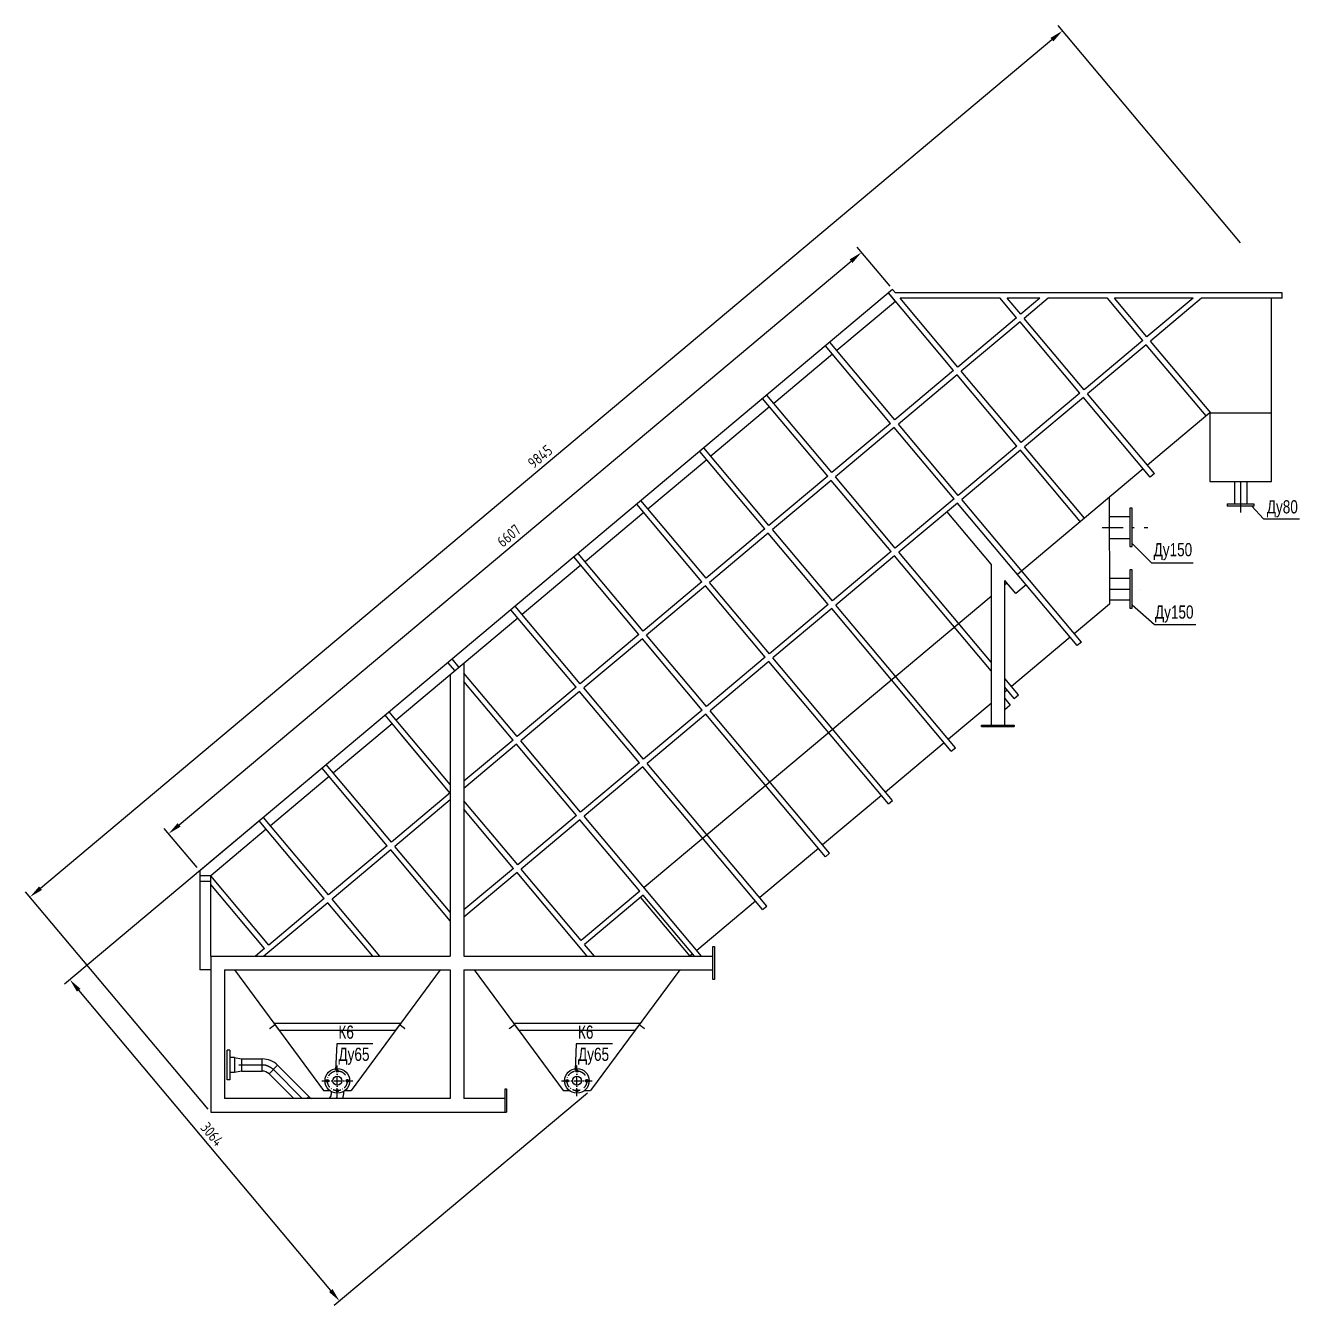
# Model space of a CAD drawing. Extents: x 371029 to 421942, y -92832 to -63356.
# Drawn here: x 371029 to 380333, y -80123 to -70773 of the extents above; entities that cross this region are included whole.
import ezdxf

# ---------------------------------------------------------------- set-up
doc = ezdxf.new("R2010")
doc.units = 0
doc.header["$LTSCALE"] = 600
doc.header["$MEASUREMENT"] = 0
for name, pattern in [('ACAD_ISO10W100', [18.5, 12, -3, 0.5, -3]), ('DASHDOTX2', [50.8, 25.4, -12.7, 0, -12.7]), ('DASHED', [0.75, 0.5, -0.25])]:
    doc.linetypes.add(name, pattern=pattern)
doc.layers.get('Defpoints').update_dxf_attribs({"linetype": 'CONTINUOUS'})
doc.layers.add('1', color=7, linetype='CONTINUOUS')
doc.layers.add('А-Размеры', color=4, linetype='CONTINUOUS', lineweight=20)
doc.styles.add('GOST 2.304', font='CS_Gost2304.shx')
doc.styles.add('MONARCH', font='monarch', dxfattribs={"width": 0.77})
doc.styles.add('MONARCH0', font='monarch0.shx', dxfattribs={"width": 0.77})
doc.dimstyles.get("Standard").update_dxf_attribs({"dimtxt": 3, "dimasz": 3, "dimexe": 2.5, "dimexo": 2.5, "dimgap": 1.5, "dimtad": 0, "dimtih": 1, "dimtoh": 1, "dimdec": 0, "dimzin": 0, "dimdsep": 46, "dimtxsty": 'MONARCH0', "dimcen": -3, "dimdle": 1.25, "dimadec": 0, "dimazin": 0, "dimtfac": 0.75, "dimtdec": 0, "dimtofl": 0, "dimtmove": 2, "dimatfit": 3, "dimfxl": 1, "dimtvp": 1.5, "dimtolj": 1, "dimtzin": 0, "dimarcsym": 0})

# ---------------------------------------------------------------- blocks, each defined once
blk = doc.blocks.new('*D23')
at = {"layer": 'Defpoints', "color": 0, "ltscale": 0.3, "transparency": 16777216}
for p in [(373186.1, -76204.8), (371352.4, -77743.5), (375155.8, -78552.1)]:
    blk.add_point(p, dxfattribs=at)
at = {"layer": 'А-Размеры', "color": 0, "lineweight": -2, "ltscale": 0.3, "transparency": 16777216}
for p, q in [((373163.1, -76224.1), (371314.1, -77775.6)), ((373257.8, -80014.2), (371416.6, -77820.1)), ((375132.8, -78571.4), (373283.7, -80123))]:
    blk.add_line(p, q, dxfattribs=at)
at = {"layer": 'А-Размеры', "color": 0, "ltscale": 0.3, "transparency": 16777216}
for points in [[(371429.4, -77809.4), (371403.9, -77830.8), (371352.4, -77743.5)], [(373270.5, -80003.5), (373245, -80025), (373322, -80090.8)]]:
    blk.add_solid(points, dxfattribs=at)
at = {"layer": 'А-Размеры', "color": 0, "ltscale": 0.3, "transparency": 16777216, "insert": (372390.8, -78872.2), "char_height": 80, "attachment_point": 5, "rotation": 310, "style": 'GOST 2.304'}
blk.add_mtext('\\A1;3064', dxfattribs=at)
blk = doc.blocks.new('*D24')
at = {"layer": 'Defpoints', "color": 0, "ltscale": 0.3, "transparency": 16777216}
for p in [(378602.4, -70811.2), (379922.1, -72384), (372380.7, -78712)]:
    blk.add_point(p, dxfattribs=at)
at = {"layer": 'А-Размеры', "color": 0, "lineweight": -2, "ltscale": 0.3, "transparency": 16777216}
for p, q in [((379902.8, -72361), (378570.3, -70772.9)), ((371137.6, -77075), (378525.8, -70875.5)), ((372361.4, -78689), (371028.8, -77101))]:
    blk.add_line(p, q, dxfattribs=at)
at = {"layer": 'А-Размеры', "color": 0, "ltscale": 0.3, "transparency": 16777216}
for points in [[(378515.1, -70862.8), (378536.5, -70888.3), (378602.4, -70811.2)], [(371126.9, -77062.2), (371148.3, -77087.8), (371061, -77139.3)]]:
    blk.add_solid(points, dxfattribs=at)
at = {"layer": 'А-Размеры', "color": 0, "ltscale": 0.3, "transparency": 16777216, "insert": (374786.7, -73921.6), "char_height": 80, "attachment_point": 5, "rotation": 40, "style": 'GOST 2.304'}
blk.add_mtext('\\A1;9845', dxfattribs=at)
blk = doc.blocks.new('*D25')
at = {"layer": 'Defpoints', "color": 0, "ltscale": 0.3, "transparency": 16777216}
for p in [(377134.8, -72429.8), (377362.1, -72700.7), (372300.8, -76947.7)]:
    blk.add_point(p, dxfattribs=at)
at = {"layer": 'А-Размеры', "color": 0, "lineweight": -2, "ltscale": 0.3, "transparency": 16777216}
for p, q in [((377342.8, -72677.8), (377102.6, -72391.5)), ((372150.1, -76612.5), (377058.2, -72494.1)), ((372281.5, -76924.7), (372041.3, -76638.4))]:
    blk.add_line(p, q, dxfattribs=at)
at = {"layer": 'А-Размеры', "color": 0, "ltscale": 0.3, "transparency": 16777216}
for points in [[(377047.4, -72481.3), (377068.9, -72506.9), (377134.8, -72429.8)], [(372139.4, -76599.7), (372160.8, -76625.2), (372073.5, -76676.8)]]:
    blk.add_solid(points, dxfattribs=at)
at = {"layer": 'А-Размеры', "color": 0, "ltscale": 0.3, "transparency": 16777216, "insert": (374559.1, -74499.7), "char_height": 80, "attachment_point": 5, "rotation": 40, "style": 'GOST 2.304'}
blk.add_mtext('\\A1;6607', dxfattribs=at)

msp = doc.modelspace()

# ---------------------------------------------------------------- linework, layer by layer
at = {"layer": '1', "ltscale": 0.3}
for p, q in [((377362.1, -72700.7), (372300.8, -76947.7)), ((377382.9, -72787.7), (377331.4, -72726.4)), ((377807.1, -73293.3), (377331.4, -72726.4)), ((377382.7, -72725.3), (377362.1, -72700.7)), ((377382.7, -72725.3), (377362.1, -72700.7)), ((380208.5, -72725.3), (377382.7, -72725.3)), ((380208.5, -72765.3), (380208.5, -72725.3)), ((377382.9, -72787.7), (376953.9, -73147.7)), ((378147.2, -72765.3), (377416.2, -72765.3)), ((377837.7, -73267.6), (377416.2, -72765.3)), ((378266.7, -72907.6), (378147.2, -72765.3)), ((378436.4, -72765.3), (378199.5, -72765.3)), ((378297.4, -72881.9), (378199.5, -72765.3)), ((378436.4, -72765.3), (378297.4, -72881.9)), ((378498.7, -72765.3), (378323.1, -72912.6)), ((378930.5, -72765.3), (378498.7, -72765.3)), ((379189.2, -73073.5), (378930.5, -72765.3)), ((379556.5, -72765.3), (378982.7, -72765.3)), ((379219.8, -73047.8), (378982.7, -72765.3)), ((379556.5, -72765.3), (379219.8, -73047.8)), ((379618.8, -72765.3), (379245.5, -73078.5)), ((380208.5, -72765.3), (379618.8, -72765.3)), ((380128.5, -74102.8), (380128.5, -72765.3)), ((378266.7, -72907.6), (377837.7, -73267.6)), ((378760.2, -73433.5), (378323.1, -72912.6)), ((378292.4, -72938.3), (377863.5, -73298.2)), ((378729.5, -73459.2), (378292.4, -72938.3)), ((377347.5, -73679), (376871.8, -73112.1)), ((377378.1, -73653.3), (376902.5, -73086.4)), ((379189.2, -73073.5), (378760.2, -73433.5)), ((379214.9, -73104.2), (378785.9, -73464.1)), ((379652, -73625.1), (379214.9, -73104.2)), ((379685.5, -73602.8), (379245.5, -73078.5)), ((376923.2, -73173.4), (376494.2, -73533.4)), ((377807.1, -73293.3), (377378.1, -73653.3)), ((378300.5, -73819.2), (377863.5, -73298.2)), ((377832.8, -73324), (377403.8, -73683.9)), ((378269.9, -73844.9), (377832.8, -73324)), ((376918.5, -74038.9), (376442.8, -73472.1)), ((378729.5, -73459.2), (378300.5, -73819.2)), ((378755.2, -73489.8), (378326.3, -73849.8)), ((379243.8, -74072), (378755.2, -73489.8)), ((379274.4, -74046.3), (378785.9, -73464.1)), ((376463.6, -73559.1), (376034.6, -73919)), ((376887.8, -74064.7), (376412.2, -73497.8)), ((379678.5, -73602.8), (379223, -73985)), ((379678.5, -73602.8), (380128.5, -73602.8)), ((379678.5, -73602.8), (379678.5, -74102.8)), ((377347.5, -73679), (376918.5, -74038.9)), ((377373.2, -73709.6), (376944.2, -74069.6)), ((377810.3, -74230.5), (377373.2, -73709.6)), ((377840.9, -74204.8), (377403.8, -73683.9)), ((376458.9, -74424.6), (375983.2, -73857.7)), ((378269.9, -73844.9), (377840.9, -74204.8)), ((378763.4, -74370.7), (378326.3, -73849.8)), ((376004, -73944.7), (375575, -74304.7)), ((376428.2, -74450.3), (375952.6, -73883.5)), ((378295.6, -73875.5), (377866.6, -74235.5)), ((378732.7, -74396.4), (378295.6, -73875.5)), ((379192.3, -74010.7), (378273.1, -74782.1)), ((379274.4, -74046.3), (379243.8, -74072)), ((376887.8, -74064.7), (376458.9, -74424.6)), ((376913.6, -74095.3), (376484.6, -74455.3)), ((377350.7, -74616.2), (376913.6, -74095.3)), ((377381.3, -74590.5), (376944.2, -74069.6)), ((379678.5, -74102.8), (380128.5, -74102.8)), ((379858.5, -74102.8), (379858.5, -74266.9)), ((379903.5, -74102.8), (379903.5, -74331.2)), ((379948.5, -74102.8), (379948.5, -74266.9)), ((377810.3, -74230.5), (377381.3, -74590.5)), ((378740.5, -75277), (377866.6, -74235.5)), ((378942.6, -74220.3), (378945, -75001)), ((375544.4, -74330.4), (375115.4, -74690.4)), ((375968.6, -74836), (375492.9, -74269.1)), ((375999.2, -74810.3), (375523.6, -74243.4)), ((377836, -74261.2), (377407, -74621.1)), ((378080.8, -74708.5), (377759.4, -74325.5)), ((378709.9, -75302.7), (377836, -74261.2)), ((379093.4, -74299.3), (379093.4, -74579.3)), ((379111.4, -74299.3), (379093.4, -74299.3)), ((379111.4, -74579.3), (379111.4, -74299.3)), ((379805.5, -74266.9), (380001.5, -74266.9)), ((379805.5, -74266.9), (379805.5, -74284.9)), ((380001.5, -74284.9), (379805.5, -74284.9)), ((379985.2, -74284.9), (380071.5, -74376.4)), ((380001.5, -74266.9), (380001.5, -74284.9)), ((378943.2, -74359.3), (379093.4, -74359.3)), ((380071.5, -74376.4), (380333.2, -74376.4)), ((376428.2, -74450.3), (375999.2, -74810.3)), ((376453.9, -74481), (376024.9, -74840.9)), ((376891, -75001.9), (376453.9, -74481)), ((376921.7, -74976.2), (376484.6, -74455.3)), ((378943.7, -74519.3), (379093.4, -74519.3)), ((379093.4, -74579.3), (379111.4, -74579.3)), ((379111.4, -74556.6), (379252.6, -74696.9)), ((375509, -75221.7), (375033.3, -74654.8)), ((375539.6, -75196), (375063.9, -74629.1)), ((377350.7, -74616.2), (376921.7, -74976.2)), ((377376.4, -74646.9), (376947.4, -75006.8)), ((378080.8, -75486.4), (377376.4, -74646.9)), ((378080.8, -75424.1), (377407, -74621.1)), ((379252.6, -74696.9), (379557.1, -74696.9)), ((375084.7, -74716.1), (374655.7, -75076.1)), ((378080.8, -74708.5), (378080.8, -75882.7)), ((379094.6, -74749.3), (379094.6, -75029.3)), ((379112.6, -74749.3), (379094.6, -74749.3)), ((379112.6, -75029.3), (379112.6, -74749.3)), ((375968.6, -74836), (375539.6, -75196)), ((375994.3, -74866.6), (375565.3, -75226.6)), ((376431.4, -75387.6), (375994.3, -74866.6)), ((376462, -75361.8), (376024.9, -74840.9)), ((378180.8, -75882.7), (378180.8, -74827.7)), ((378260.8, -74923), (378180.8, -74827.7)), ((378196.5, -74846.4), (378180.8, -74859.5)), ((378337.4, -74858.7), (378260.8, -74923)), ((378944.4, -74809.3), (379094.6, -74809.3)), ((378080.8, -74943.4), (375546, -77070.4)), ((378944.9, -74969.3), (379094.6, -74969.3)), ((375049.3, -75607.4), (374573.7, -75040.5)), ((375080, -75581.6), (374604.3, -75014.8)), ((376891, -75001.9), (376462, -75361.8)), ((376916.7, -75032.5), (376487.8, -75392.5)), ((377790.6, -76074), (376916.7, -75032.5)), ((377821.3, -76048.3), (376947.4, -75006.8)), ((378945, -75001), (378689.1, -75215.7)), ((379094.6, -75029.3), (379112.6, -75029.3)), ((379112.6, -75004.9), (379274.3, -75149)), ((374625.1, -75101.8), (373736.5, -75847.4)), ((379274.3, -75149), (379576.8, -75149)), ((375509, -75221.7), (375080, -75581.6)), ((375534.7, -75252.3), (375105.7, -75612.3)), ((375971.8, -75773.2), (375534.7, -75252.3)), ((376002.4, -75747.5), (375565.3, -75226.6)), ((378658.5, -75241.4), (378229.5, -75601.3)), ((378740.5, -75277), (378709.9, -75302.7)), ((374165.5, -75487.4), (374114, -75426.2)), ((374196.1, -75461.7), (374144.7, -75400.4)), ((374230.8, -75432.6), (374230.8, -77572.1)), ((376431.4, -75387.6), (376002.4, -75747.5)), ((376457.1, -75418.2), (376028.1, -75778.2)), ((377331, -76459.7), (376457.1, -75418.2)), ((377361.7, -76434), (376487.8, -75392.5)), ((374130.8, -75516.5), (374130.8, -77572.1)), ((374620.4, -75967.3), (374230.8, -75503.1)), ((378280.9, -75662.6), (378180.8, -75543.3)), ((374589.7, -75993), (374230.8, -75565.3)), ((375049.3, -75607.4), (374620.4, -75967.3)), ((375075, -75638), (374646.1, -75998)), ((375512.1, -76158.9), (375075, -75638)), ((375542.8, -76133.2), (375105.7, -75612.3)), ((378250.3, -75688.3), (378180.8, -75605.5)), ((378198.9, -75627.1), (378180.8, -75642.2)), ((378080.8, -75726.1), (377769.9, -75987)), ((378180.8, -75690), (378221.5, -75738.5)), ((378250.3, -75688.3), (378280.9, -75662.6)), ((374130.8, -76379.5), (373654.4, -75811.8)), ((374130.8, -76317.3), (373685.1, -75786.1)), ((375971.8, -75773.2), (375542.8, -76133.2)), ((375997.5, -75803.9), (375568.5, -76163.8)), ((376871.4, -76845.4), (375997.5, -75803.9)), ((376902, -76819.7), (376028.1, -75778.2)), ((378221.5, -75738.5), (378180.8, -75772.6)), ((373705.8, -75873.1), (373276.9, -76233.1)), ((378010.8, -75882.7), (378250.8, -75882.7)), ((378010.8, -75894.7), (378010.8, -75882.7)), ((378010.8, -75894.7), (378250.8, -75894.7)), ((378180.8, -75894.7), (378080.8, -75894.7)), ((378250.8, -75882.7), (378250.8, -75894.7)), ((374130.8, -76379.5), (373771.2, -75951)), ((374589.7, -75993), (374230.8, -76294.2)), ((375083.2, -76518.9), (374646.1, -75998)), ((377739.2, -76012.7), (377310.2, -76372.7)), ((374615.4, -76023.7), (374230.8, -76346.4)), ((375052.5, -76544.6), (374615.4, -76023.7)), ((377790.6, -76074), (377821.3, -76048.3)), ((373670.5, -76764.4), (373194.8, -76197.5)), ((373701.1, -76738.7), (373225.4, -76171.8)), ((375512.1, -76158.9), (375083.2, -76518.9)), ((375537.9, -76189.5), (375108.9, -76549.5)), ((376411.8, -77231), (375537.9, -76189.5)), ((376442.4, -77205.3), (375568.5, -76163.8)), ((373246.2, -76258.8), (372817.2, -76618.7)), ((374130.8, -76378.1), (373701.1, -76738.7)), ((374130.8, -76430.3), (373726.8, -76769.3)), ((374623.5, -76904.5), (374230.8, -76436.5)), ((377279.6, -76398.4), (376850.6, -76758.4)), ((377331, -76459.7), (377361.7, -76434)), ((373241.5, -77124.3), (372765.8, -76557.5)), ((374592.9, -76930.2), (374230.8, -76498.7)), ((375052.5, -76544.6), (374623.5, -76904.5)), ((375078.2, -76575.2), (374649.2, -76935.2)), ((375515.3, -77096.1), (375078.2, -76575.2)), ((375967, -77572.1), (375108.9, -76549.5)), ((372786.6, -76644.5), (372380.8, -76985)), ((373210.8, -77150), (372735.2, -76583.2)), ((373670.5, -76764.4), (373241.5, -77124.3)), ((373696.2, -76795), (373267.2, -77155)), ((374130.8, -77313), (373696.2, -76795)), ((374130.8, -77250.7), (373726.8, -76769.3)), ((376820, -76784.1), (376391, -77144)), ((376871.4, -76845.4), (376902, -76819.7)), ((372300.8, -76947.7), (372300.8, -77672.5)), ((374592.9, -76930.2), (374230.8, -77234.1)), ((375086.3, -77456.1), (374649.2, -76935.2)), ((372380.8, -76984.4), (372300.8, -76984.4)), ((372300.8, -76984.4), (372300.8, -77024.4)), ((372300.8, -77024.4), (372380.8, -77024.4)), ((372380.8, -77572.1), (372380.8, -76985)), ((372805, -77490.5), (372380.8, -76985)), ((374618.6, -76960.9), (374230.8, -77286.3)), ((375131.5, -77572.1), (374618.6, -76960.9)), ((372774.4, -77516.3), (372380.8, -77047.2)), ((375515.3, -77096.1), (375086.3, -77456.1)), ((375541, -77126.8), (375112.1, -77486.7)), ((375515.3, -77096.1), (375495.4, -77112.8)), ((375914.8, -77572.1), (375541, -77126.8)), ((373236.5, -77180.7), (372770, -77572.1)), ((373210.8, -77150), (372805, -77490.5)), ((373565, -77572.1), (373236.5, -77180.7)), ((373617.2, -77572.1), (373267.2, -77155)), ((375521.1, -77143.5), (375880.8, -77572.1)), ((376360.3, -77169.8), (375931.4, -77529.7)), ((376411.8, -77231), (376442.4, -77205.3)), ((375183.7, -77572.1), (375112.1, -77486.7)), ((376048.8, -77742.1), (376048.8, -77502.1)), ((376048.8, -77502.1), (376060.8, -77502.1)), ((376060.8, -77502.1), (376060.8, -77742.1)), ((372380.8, -77572.1), (374130.8, -77572.1)), ((372380.8, -77572.1), (372380.8, -78712.1)), ((372774.4, -77516.3), (372707.8, -77572.1)), ((374230.8, -77572.1), (375880.8, -77572.1)), ((375900.7, -77555.4), (375880.8, -77572.1)), ((375880.8, -77572.1), (376048.8, -77572.1)), ((372380.8, -77672.5), (372300.8, -77672.5)), ((372480.8, -77672.1), (372480.8, -78611.6)), ((372480.8, -77672.1), (374130.8, -77672.1)), ((372554.8, -77672.1), (373205.8, -78552.1)), ((374056.8, -77672.1), (373405.8, -78552.1)), ((374130.8, -77672.5), (374130.8, -78611.6)), ((374230.8, -77672.1), (376048.8, -77672.1)), ((374230.8, -77672.5), (374230.8, -78611.6)), ((374304.8, -77672.1), (374955.8, -78552.1)), ((375806.8, -77672.1), (375155.8, -78552.1)), ((376060.8, -77742.1), (376048.8, -77742.1)), ((372843.3, -78062.1), (373768.3, -78062.1)), ((374593.3, -78062.1), (375518.3, -78062.1)), ((372880.3, -78112.1), (373731.3, -78112.1)), ((374630.3, -78112.1), (375481.3, -78112.1)), ((372501.6, -78474.3), (372501.6, -78259.3)), ((372519.6, -78259.3), (372501.6, -78259.3)), ((372519.6, -78259.3), (372519.6, -78474.3)), ((373301.3, -78211.4), (373292.7, -78403.2)), ((373566.1, -78211.4), (373301.3, -78211.4)), ((375051.3, -78211.4), (375042.7, -78403.2)), ((375316.1, -78211.4), (375051.3, -78211.4)), ((372555.8, -78312.3), (372519.6, -78312.3)), ((372555.8, -78312.3), (372555.8, -78421.3)), ((372555.8, -78312.3), (372606.8, -78322.3)), ((372606.8, -78322.3), (372757.9, -78322.3)), ((372606.8, -78322.3), (372606.8, -78411.3)), ((372757.9, -78411.3), (372757.9, -78322.3)), ((372555.8, -78421.3), (372519.6, -78421.3)), ((372606.8, -78411.3), (372555.8, -78421.3)), ((372757.9, -78366.8), (372586.3, -78366.8)), ((372606.8, -78411.3), (372757.9, -78411.3)), ((372869.9, -78368.7), (372807, -78431.7)), ((372987, -78611.6), (372807, -78431.7)), ((373049.9, -78611.6), (372838.5, -78400.2)), ((373098.5, -78597.3), (372866.2, -78365)), ((372519.6, -78474.3), (372501.6, -78474.3)), ((374130.8, -78611.6), (372480.8, -78611.6)), ((373084.1, -78611.6), (373098.5, -78597.3)), ((373205.8, -78552.1), (373249.2, -78552.1)), ((373261.3, -78560.4), (373261.3, -78582.1)), ((373350.3, -78560.4), (373350.3, -78582.1)), ((373362.4, -78552.1), (373405.8, -78552.1)), ((374530.6, -78611.6), (374230.8, -78611.6)), ((374530.6, -78712.2), (374530.6, -78541.7)), ((374530.6, -78541.7), (374542.6, -78541.7)), ((374542.6, -78541.7), (374542.6, -78712.2)), ((374955.8, -78552.1), (374999.2, -78552.1)), ((375112.4, -78552.1), (375155.8, -78552.1)), ((372380.8, -78712.1), (374542.6, -78712.1))]:
    msp.add_line(p, q, dxfattribs=at)
at = {"layer": '1', "linetype": 'DASHDOTX2', "ltscale": 0.01}
for p, q in [((378893.4, -74439.3), (379227.2, -74439.3)), ((378944.6, -74889.3), (379227.2, -74889.3))]:
    msp.add_line(p, q, dxfattribs=at)
at = {"layer": '1', "linetype": 'ACAD_ISO10W100', "ltscale": 0.008}
for p, q in [((373305.8, -78594.4), (373305.8, -78369.9)), ((375055.8, -78594.4), (375055.8, -78369.9)), ((373193.5, -78482.1), (373418.1, -78482.1)), ((374943.5, -78482.1), (375168.1, -78482.1))]:
    msp.add_line(p, q, dxfattribs=at)
at = {"layer": '1', "ltscale": 0.3, "const_width": 10}
for points in [[(372880.3, -78112.1), (372850.1, -78072.2), (372810.2, -78102.4)], [(373731.3, -78112.1), (373761.4, -78072.2), (373801.3, -78102.4)], [(374630.3, -78112.1), (374600.1, -78072.2), (374560.2, -78102.4)], [(375481.3, -78112.1), (375511.4, -78072.2), (375551.3, -78102.4)]]:
    msp.add_lwpolyline(points, dxfattribs=at)
at = {"layer": '1', "ltscale": 0.166667}
for centre, radius in [((373305.8, -78482.1), 90), ((373305.8, -78409.6), 9), ((375055.8, -78482.1), 90), ((375055.8, -78409.6), 9), ((373233.3, -78482.1), 9), ((373305.8, -78482.1), 33), ((373378.3, -78482.1), 9), ((374983.3, -78482.1), 9), ((375055.8, -78482.1), 33), ((375128.3, -78482.1), 9), ((373305.8, -78554.6), 9), ((375055.8, -78554.6), 9)]:
    msp.add_circle(centre, radius, dxfattribs=at)
at = {"layer": '1', "linetype": 'ACAD_ISO10W100', "ltscale": 0.008}
for centre in [(373305.8, -78482.1), (375055.8, -78482.1)]:
    msp.add_circle(centre, 72.5, dxfattribs=at)
at = {"layer": '1', "ltscale": 0.3}
for centre, radius, start, end in [((372757.9, -78480.8), 158.5, 45, 90), ((372757.9, -78480.8), 69.5, 45, 90), ((373147.6, -78548.1), 69.5, 225, 245.99223), ((373225.8, -78582.1), 35.5, 303.83589, 0), ((373225.8, -78582.1), 80, 338.37103, 0), ((373225.8, -78582.1), 124.5, 346.29942, 0), ((373225.8, -78582.1), 124.5, 346.29942, 0)]:
    msp.add_arc(centre, radius, start, end, dxfattribs=at)
at = {"layer": '1', "linetype": 'DASHED', "ltscale": 0.3}
msp.add_arc((372757.9, -78480.8), 114, 45, 90, dxfattribs=at)

# ---------------------------------------------------------------- texts
at = {"layer": '1', "ltscale": 0.3, "char_height": 96.25, "width": 709.579, "attachment_point": 1, "style": 'MONARCH'}
for s, insert in [('Ду80', (380095, -74240.5)), ('Ду150', (379268, -74553.5)), ('Ду150', (379277.9, -75009.3)), ('К6', (373313.8, -78078.4)), ('К6', (375063.8, -78078.4)), ('Ду65', (373313.8, -78240.3)), ('Ду65', (375063.8, -78240.3))]:
    msp.add_mtext(s, dxfattribs=dict(at, insert=insert))

# ---------------------------------------------------------------- dimensions: what is measured, and where the dimension line sits
at = {"layer": 'А-Размеры', "ltscale": 0.3}
for p1, p2, distance, picture, middle in [((372380.7, -78712), (379922.1, -72384), 2053, '*D24', (374786.7, -73921.6)), ((372300.8, -76947.7), (377362.1, -72700.7), 353.6, '*D25', (374559.1, -74499.7)), ((375155.8, -78552.1), (373186.1, -76204.8), 2393.8, '*D23', (372390.8, -78872.2))]:
    dim = msp.add_aligned_dim(p1=p1, p2=p2, distance=distance, dimstyle='Standard', override={"dimscale": 100, "dimtxt": 0.8, "dimasz": 1, "dimexe": 0.5, "dimexo": 0.3, "dimgap": 0.3, "dimtad": 1, "dimtih": 0, "dimtoh": 0, "dimtxsty": 'GOST 2.304', "dimcen": 0.05, "dimdle": 0.2, "dimtfac": 1, "dimtix": 1, "dimtofl": 1, "dimtvp": 2.25}, dxfattribs=at)
    dim.commit()
    dim.dimension.update_dxf_attribs({"geometry": picture, "text_midpoint": middle})

doc.saveas('drawing.dxf')
